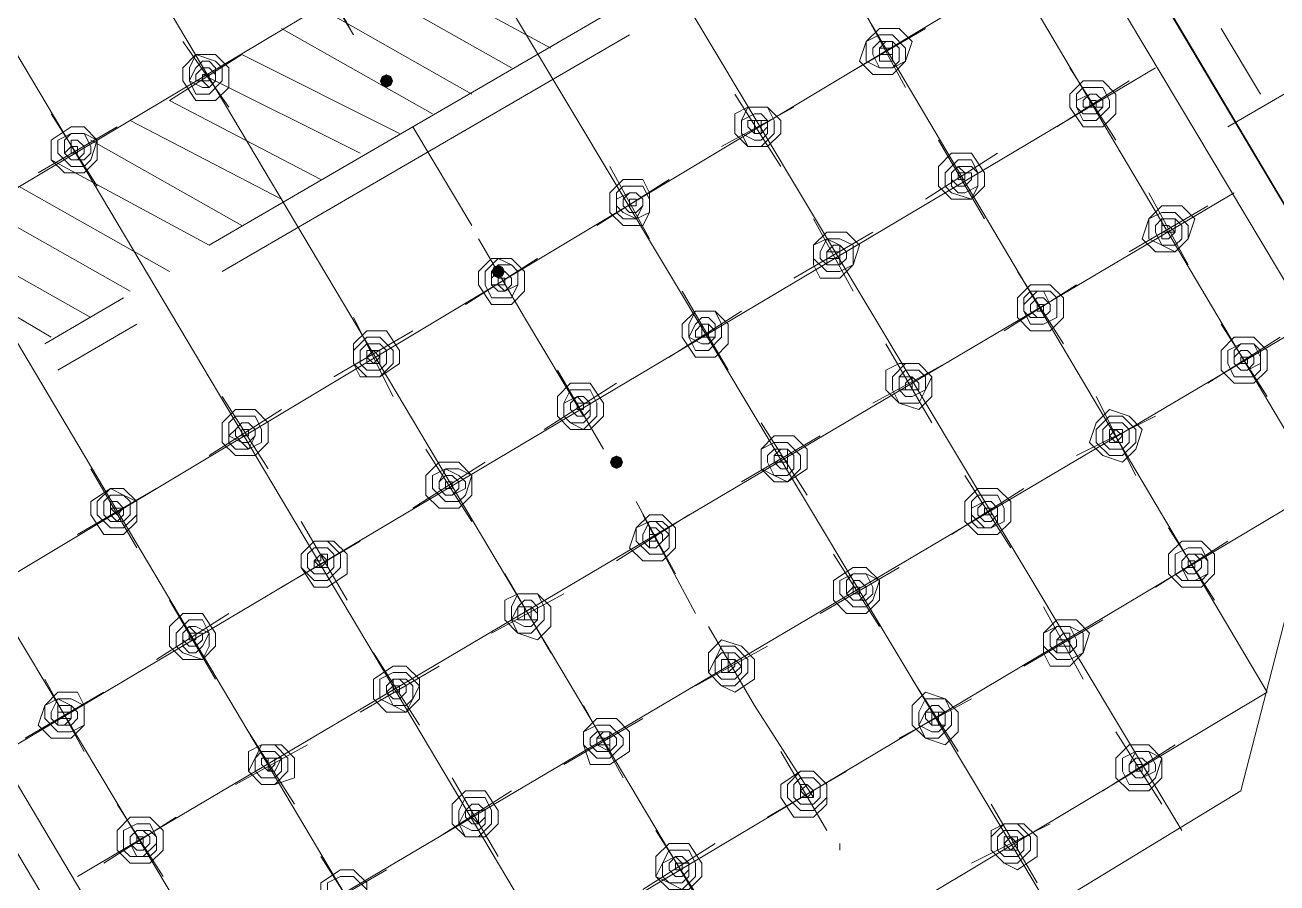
# Model space of a CAD drawing. Header units: millimetres. Extents: x 6 to 291, y 4 to 206.
# Drawn here: x 122.68 to 130.75, y 57.15 to 62.67 of the extents above; entities that cross this region are included whole.
import ezdxf

# ---------------------------------------------------------------- set-up
doc = ezdxf.new("R2010")
doc.units = ezdxf.units.MM
doc.layers.add('C00-00-00', color=7, linetype='Continuous')

msp = doc.modelspace()

# ---------------------------------------------------------------- hatches: boundary and pattern name
at = {"layer": 'C00-00-00'}
h = msp.add_hatch(color=256, dxfattribs=at)
h.dxf.hatch_style = 2
h.paths.add_polyline_path([(125.010336, 62.357005), (124.980438, 62.34457), (124.968003, 62.314672), (124.980438, 62.284774), (125.010336, 62.272338), (125.040234, 62.284774), (125.05267, 62.314672), (125.040234, 62.34457)])
h = msp.add_hatch(color=256, dxfattribs=at)
h.dxf.hatch_style = 2
h.paths.add_polyline_path([(125.730003, 61.129334), (125.700105, 61.116899), (125.68767, 61.087001), (125.700105, 61.057103), (125.730003, 61.044668), (125.759901, 61.057103), (125.772337, 61.087001), (125.759901, 61.116899)])
h = msp.add_hatch(color=256, dxfattribs=at)
h.dxf.hatch_style = 2
h.paths.add_polyline_path([(126.491997, 59.901664), (126.462099, 59.889228), (126.449663, 59.859331), (126.462099, 59.829433), (126.491997, 59.816997), (126.521894, 59.829433), (126.53433, 59.859331), (126.521894, 59.889228)])

# ---------------------------------------------------------------- linework, layer by layer
at = {"layer": 'C00-00-00', "lineweight": 5}
for points in [[(132.206998, 59.139672), (126.111004, 69.384331)], [(132.206998, 59.139672), (126.15333, 69.342004)], [(131.190999, 60.367342), (126.661334, 67.944997)], [(124.333003, 54.482995), (118.237001, 64.72767)], [(123.740331, 55.922329), (119.210666, 63.542342)], [(124.798665, 62.611004), (124.417664, 63.24601)], [(124.798665, 62.611004), (124.544667, 63.076673)], [(125.052671, 63.076673), (126.06867, 62.526335)], [(124.840999, 62.949662), (125.814664, 62.39934)], [(126.491997, 62.780341), (123.867334, 61.256338)], [(124.587001, 62.780341), (125.560666, 62.230003)], [(128.354665, 62.272329), (128.100668, 62.737999)], [(126.576665, 62.611004), (123.952003, 61.087001)], [(124.333003, 62.65333), (125.306668, 62.103008)], [(127.973665, 62.356998), (128.481668, 62.65333)], [(130.386663, 62.65333), (130.640669, 62.230003)], [(123.994337, 62.145334), (123.697997, 62.568661)], [(123.613337, 62.187677), (124.078998, 62.484009)], [(124.078998, 62.484009), (125.094997, 61.975997)], [(131.233333, 62.484009), (130.428998, 62.01834)], [(123.825, 62.356998), (124.840999, 61.849002)], [(129.709331, 61.933671), (129.412999, 62.39934)], [(129.32833, 62.01834), (129.793999, 62.314672)], [(123.613337, 62.187677), (124.587001, 61.679665)], [(127.55033, 61.764334), (127.253998, 62.230003)], [(123.147667, 61.637339), (122.851335, 62.103008)], [(127.169337, 61.891329), (127.634998, 62.145334)], [(122.766667, 61.722008), (123.27467, 62.01834)], [(123.359331, 62.060666), (124.333003, 61.55267)], [(125.560666, 61.383333), (125.179665, 62.01834)], [(123.105333, 61.933671), (124.078998, 61.383333)], [(128.862669, 61.425675), (128.566337, 61.933671)], [(122.851335, 61.806676), (123.867334, 61.256338)], [(128.481668, 61.55267), (128.947329, 61.849002)], [(126.703668, 61.298665), (126.44967, 61.764334)], [(122.639664, 61.637339), (123.613337, 61.087001)], [(126.365002, 61.383333), (126.830663, 61.679665)], [(130.175, 61.129343), (129.921002, 61.594997)], [(122.385666, 61.510328), (123.359331, 60.960006)], [(129.793999, 61.213996), (130.302003, 61.510328)], [(128.015999, 60.960006), (127.762001, 61.425675)], [(122.131668, 61.341007), (123.105333, 60.790669)], [(125.899332, 60.790669), (125.603, 61.298665)], [(127.634998, 61.044675), (128.143002, 61.341007)], [(121.919997, 61.213996), (122.851335, 60.663674)], [(125.518332, 60.875338), (125.984001, 61.17167)], [(129.370664, 60.621332), (129.074332, 61.087001)], [(128.989664, 60.706001), (129.455333, 61.002333)], [(123.316997, 60.917664), (122.809001, 60.621332)], [(127.211663, 60.451995), (126.915331, 60.960006)], [(126.830663, 60.536663), (127.296332, 60.832995)], [(123.401665, 60.748343), (122.89367, 60.451995)], [(125.052671, 60.282674), (124.798665, 60.790669)], [(126.280333, 60.155663), (125.899332, 60.790669)], [(130.683003, 60.282674), (130.386663, 60.748343)], [(124.67167, 60.409669), (125.179665, 60.706001)], [(130.302003, 60.367342), (130.767664, 60.663674)], [(128.524003, 60.113336), (128.227671, 60.621332)], [(128.143002, 60.240331), (128.608663, 60.494337)], [(126.407336, 59.943999), (126.111004, 60.451995)], [(126.026335, 60.07101), (126.491997, 60.367342)], [(131.190999, 60.367342), (130.513666, 57.742664)], [(124.248335, 59.817004), (123.952003, 60.282674)], [(129.836334, 59.774662), (129.582336, 60.282674)], [(123.867334, 59.901673), (124.333003, 60.198005)], [(127.719667, 59.647667), (127.423335, 60.113336)], [(129.455333, 59.901673), (129.963337, 60.155663)], [(127.296332, 59.732336), (127.804336, 60.028668)], [(125.560666, 59.47833), (125.264334, 59.943999)], [(125.179665, 59.562999), (125.645335, 59.859331)], [(123.401665, 59.309009), (123.105333, 59.817004)], [(129.031998, 59.309009), (128.735666, 59.774662)], [(123.020664, 59.393661), (123.528668, 59.69001)], [(128.650997, 59.393661), (129.116667, 59.69001)], [(126.872997, 59.139672), (126.618999, 59.605341)], [(126.491997, 59.22434), (126.957666, 59.520672)], [(127, 58.885666), (126.661334, 59.520672)], [(124.75633, 58.970334), (124.459998, 59.47833)], [(130.344337, 58.970334), (130.047997, 59.436004)], [(124.333003, 59.055003), (124.840999, 59.351335)], [(129.963337, 59.055003), (130.428998, 59.351335)], [(128.185336, 58.800997), (127.888996, 59.266666)], [(126.06867, 58.631676), (125.772329, 59.139672)], [(127.804336, 58.885666), (128.312331, 59.181998)], [(123.909669, 58.462339), (123.613337, 58.970334)], [(125.687669, 58.758671), (126.15333, 59.012677)], [(123.528668, 58.589334), (123.994337, 58.885666)], [(129.497667, 58.462339), (129.24367, 58.928008)], [(127.381001, 58.293002), (127.084669, 58.800997)], [(129.116667, 58.547008), (129.62467, 58.84334)], [(125.222, 58.166007), (124.925668, 58.631676)], [(127, 58.419997), (127.465669, 58.674002)], [(127.211663, 58.589334), (127.211663, 58.631676)], [(124.840999, 58.250675), (125.349003, 58.547008)], [(123.062999, 57.99667), (122.809001, 58.462339)], [(128.693332, 57.99667), (128.397, 58.462339)], [(122.681998, 58.081338), (123.190002, 58.37767)], [(128.312331, 58.081338), (128.778, 58.335328)], [(126.534331, 57.827333), (126.280333, 58.293002)], [(127.762001, 57.700338), (127.381001, 58.293002)], [(126.15333, 57.912001), (126.661334, 58.208333)], [(124.417664, 57.657995), (124.121332, 58.123665)], [(130.005663, 57.657995), (129.709331, 58.123665)], [(124.036663, 57.785006), (124.502333, 58.038996)], [(127.84667, 57.488674), (127.55033, 57.99667)], [(129.62467, 57.742664), (130.090331, 58.038996)], [(125.730003, 57.319337), (125.433663, 57.827333)], [(127.465669, 57.573343), (127.973665, 57.869675)], [(125.349003, 57.446332), (125.814664, 57.742664)], [(126.407336, 55.244997), (130.513666, 57.742664)], [(123.571002, 57.192342), (123.27467, 57.657995)], [(129.201335, 57.15), (128.905003, 57.657995)], [(123.190002, 57.276995), (123.655663, 57.573343)], [(128.778, 57.276995), (129.286004, 57.531001)], [(127.042334, 57.023005), (126.746002, 57.488674)], [(126.661334, 57.107674), (127.127003, 57.404006)], [(127.93133, 57.361663), (127.93133, 57.404006)], [(124.883333, 56.853668), (124.587001, 57.319337)], [(124.502333, 56.938336), (125.010336, 57.234669)]]:
    msp.add_lwpolyline(points, dxfattribs=at)
at = {"layer": 'C00-00-00', "lineweight": 15}
for points in [[(130.683003, 58.37767), (124.713996, 68.453008)], [(130.132666, 57.488674), (123.613337, 68.36834)], [(131.02167, 59.69001), (126.026335, 68.114334)], [(129.286004, 56.980663), (122.766667, 67.860328)], [(127.634998, 56.006998), (121.158003, 66.886663)], [(126.788337, 55.499002), (120.311334, 66.378668)], [(125.730003, 55.414334), (119.71867, 65.531998)], [(120.946332, 60.621332), (128.397, 65.066329)], [(124.417664, 55.753008), (119.380003, 64.177333)], [(122.047, 58.800997), (129.455333, 63.24601)], [(122.555003, 57.99667), (129.963337, 62.39934)], [(123.020664, 57.192342), (130.471332, 61.594997)], [(123.486334, 56.345672), (130.937001, 60.748343)], [(124.417664, 55.753008), (131.02167, 59.69001)], [(125.730003, 55.414334), (130.683003, 58.37767)]]:
    msp.add_lwpolyline(points, dxfattribs=at)
at = {"layer": 'C00-00-00', "lineweight": 5}
for points in [[(128.312331, 62.65333), (128.185331, 62.65333), (128.100664, 62.568663), (128.058331, 62.441663), (128.142998, 62.356997), (128.269998, 62.356997), (128.354664, 62.441663), (128.396998, 62.568663)], [(128.269997, 62.611004), (128.18533, 62.611004), (128.100663, 62.56867), (128.100663, 62.44167), (128.18533, 62.399337), (128.269997, 62.399337), (128.354663, 62.44167), (128.354663, 62.526337)], [(128.269997, 62.568661), (128.18533, 62.568661), (128.142997, 62.526328), (128.142997, 62.483995), (128.18533, 62.399328), (128.269997, 62.399328), (128.31233, 62.441661), (128.31233, 62.526328)], [(128.269997, 62.568661), (128.227663, 62.568661), (128.18533, 62.526328), (128.18533, 62.483995), (128.18533, 62.441661), (128.269997, 62.441661), (128.269997, 62.483995), (128.269997, 62.526328)], [(128.227671, 62.526335), (128.185337, 62.526335), (128.185337, 62.484002), (128.227671, 62.484002), (128.270004, 62.484002), (128.270004, 62.526335)], [(123.909669, 62.484009), (123.782669, 62.484009), (123.698002, 62.399342), (123.698002, 62.314675), (123.782669, 62.187675), (123.909669, 62.187675), (123.994335, 62.272342), (123.994335, 62.399342)], [(123.867334, 62.441666), (123.825001, 62.441666), (123.782668, 62.399333), (123.740334, 62.314666), (123.825001, 62.272333), (123.867334, 62.272333), (123.909668, 62.314666), (123.909668, 62.399333)], [(123.909669, 62.441666), (123.782669, 62.484), (123.740335, 62.399333), (123.740335, 62.314666), (123.782669, 62.23), (123.867335, 62.23), (123.952002, 62.314666), (123.952002, 62.399333)], [(123.867334, 62.39934), (123.825001, 62.39934), (123.782668, 62.357007), (123.782668, 62.314674), (123.825001, 62.314674), (123.867334, 62.27234), (123.909668, 62.314674), (123.909668, 62.357007)], [(123.867334, 62.356998), (123.825, 62.356998), (123.825, 62.314672), (123.867334, 62.314672)], [(129.62467, 62.314672), (129.49767, 62.314672), (129.413003, 62.230005), (129.413003, 62.145338), (129.49767, 62.018338), (129.62467, 62.018338), (129.709337, 62.103005), (129.709337, 62.230005)], [(129.62467, 62.272329), (129.49767, 62.272329), (129.455337, 62.229996), (129.455337, 62.145329), (129.49767, 62.060663), (129.582337, 62.060663), (129.667003, 62.145329), (129.667003, 62.187663)], [(129.582336, 62.230003), (129.540003, 62.230003), (129.455336, 62.18767), (129.455336, 62.145336), (129.497669, 62.103003), (129.582336, 62.103003), (129.624669, 62.145336), (129.624669, 62.18767)], [(129.582336, 62.230003), (129.540003, 62.230003), (129.497669, 62.18767), (129.497669, 62.145336), (129.540003, 62.145336), (129.582336, 62.145336), (129.624669, 62.145336), (129.624669, 62.18767)], [(129.582336, 62.187677), (129.540002, 62.187677), (129.540002, 62.145334), (129.582336, 62.145334)], [(127.465669, 62.145334), (127.338669, 62.145334), (127.254003, 62.103001), (127.254003, 61.976001), (127.338669, 61.891334), (127.465669, 61.891334), (127.550336, 61.976001), (127.550336, 62.060668)], [(127.423335, 62.103008), (127.381002, 62.103008), (127.296335, 62.060675), (127.296335, 61.976008), (127.381002, 61.933675), (127.423335, 61.933675), (127.465668, 61.976008), (127.465668, 62.060675)], [(127.465669, 62.145334), (127.338669, 62.145334), (127.296336, 62.060668), (127.296336, 61.976001), (127.338669, 61.891334), (127.423336, 61.891334), (127.508003, 61.976001), (127.508003, 62.060668)], [(123.062999, 62.01834), (122.978332, 62.01834), (122.851332, 61.933673), (122.851332, 61.806673), (122.935999, 61.722006), (123.062999, 61.722006), (123.147665, 61.806673), (123.147665, 61.933673)], [(127.423335, 62.060666), (127.381002, 62.060666), (127.338668, 62.060666), (127.338668, 62.018333), (127.381002, 61.975999), (127.423335, 61.975999), (127.465668, 62.018333), (127.465668, 62.060666)], [(127.423335, 62.060666), (127.381002, 62.060666), (127.381002, 62.018333), (127.381002, 61.975999), (127.423335, 61.975999), (127.423335, 62.018333)], [(123.062999, 61.975997), (122.978332, 61.975997), (122.893665, 61.933664), (122.893665, 61.848997), (122.978332, 61.764331), (123.062999, 61.764331), (123.105332, 61.806664), (123.147665, 61.933664)], [(123.062999, 61.975997), (122.978332, 61.975997), (122.935999, 61.933664), (122.935999, 61.848997), (122.978332, 61.806664), (123.062999, 61.806664), (123.105332, 61.848997), (123.105332, 61.891331)], [(123.020664, 61.933671), (122.978331, 61.933671), (122.978331, 61.891338), (122.935998, 61.849004), (122.978331, 61.806671), (123.020664, 61.806671), (123.062998, 61.849004), (123.062998, 61.891338)], [(123.020664, 61.891329), (122.978331, 61.891329), (122.978331, 61.848995), (123.020664, 61.848995)], [(128.778, 61.849002), (128.651, 61.849002), (128.566334, 61.764336), (128.566334, 61.637336), (128.651, 61.552669), (128.778, 61.552669), (128.862667, 61.637336), (128.862667, 61.722002)], [(128.778, 61.806676), (128.693334, 61.806676), (128.608667, 61.72201), (128.608667, 61.637343), (128.651, 61.59501), (128.778, 61.552676), (128.820334, 61.637343), (128.820334, 61.72201)], [(128.735666, 61.722008), (128.693333, 61.764341), (128.650999, 61.722008), (128.650999, 61.679674), (128.693333, 61.637341), (128.735666, 61.637341), (128.777999, 61.679674), (128.777999, 61.722008)], [(128.778, 61.764334), (128.693334, 61.764334), (128.651, 61.722001), (128.651, 61.637334), (128.693334, 61.595001), (128.735667, 61.595001), (128.820334, 61.637334), (128.820334, 61.722001)], [(128.735666, 61.722008), (128.693333, 61.722008), (128.693333, 61.679674), (128.735666, 61.679674)], [(126.661334, 61.679665), (126.534334, 61.679665), (126.449667, 61.594999), (126.449667, 61.467999), (126.534334, 61.383332), (126.661334, 61.383332), (126.703667, 61.467999), (126.703667, 61.594999)], [(126.661334, 61.637339), (126.534334, 61.637339), (126.492, 61.595006), (126.492, 61.468006), (126.534334, 61.425672), (126.619, 61.425672), (126.703667, 61.468006), (126.703667, 61.552672)], [(126.618999, 61.594997), (126.576666, 61.594997), (126.491999, 61.552663), (126.491999, 61.51033), (126.534333, 61.467997), (126.618999, 61.425663), (126.661333, 61.51033), (126.661333, 61.552663)], [(126.618999, 61.594997), (126.576666, 61.594997), (126.534333, 61.552663), (126.534333, 61.51033), (126.576666, 61.467997), (126.618999, 61.467997), (126.661333, 61.51033), (126.661333, 61.552663)], [(126.618999, 61.55267), (126.576666, 61.55267), (126.576666, 61.510337), (126.618999, 61.510337)], [(130.132666, 61.510328), (130.005666, 61.510328), (129.920999, 61.425661), (129.878666, 61.298661), (129.963332, 61.213995), (130.090332, 61.213995), (130.174999, 61.298661), (130.217332, 61.425661)], [(130.090331, 61.468002), (130.005665, 61.468002), (129.920998, 61.425669), (129.920998, 61.298669), (130.005665, 61.256335), (130.090331, 61.214002), (130.174998, 61.298669), (130.174998, 61.383335)], [(130.090331, 61.425675), (130.005665, 61.425675), (129.963331, 61.383342), (129.963331, 61.341009), (130.005665, 61.256342), (130.090331, 61.256342), (130.132665, 61.298675), (130.132665, 61.383342)], [(130.047997, 61.383333), (130.005663, 61.383333), (130.005663, 61.341007), (130.047997, 61.341007), (130.090331, 61.341007)], [(130.090331, 61.425675), (130.005665, 61.425675), (130.005665, 61.383342), (130.005665, 61.341009), (130.005665, 61.298675), (130.047998, 61.298675), (130.090331, 61.341009), (130.090331, 61.383342)], [(127.93133, 61.298665), (127.846664, 61.298665), (127.761997, 61.256331), (127.761997, 61.171665), (127.846664, 61.086998), (127.93133, 61.086998), (128.015997, 61.129331), (128.015997, 61.256331)], [(127.973665, 61.341007), (127.846665, 61.341007), (127.761998, 61.25634), (127.761998, 61.12934), (127.804331, 61.044674), (127.931331, 61.044674), (128.015998, 61.12934), (128.058331, 61.25634)], [(127.93133, 61.256338), (127.846664, 61.298672), (127.80433, 61.214005), (127.80433, 61.171672), (127.846664, 61.129338), (127.93133, 61.129338), (127.973664, 61.171672), (127.973664, 61.214005)], [(127.888996, 61.213996), (127.846663, 61.213996), (127.846663, 61.171663), (127.888996, 61.171663), (127.931329, 61.171663), (127.931329, 61.213996)], [(127.93133, 61.256338), (127.888997, 61.256338), (127.846664, 61.214005), (127.846664, 61.171672), (127.846664, 61.129338), (127.93133, 61.129338), (127.93133, 61.171672), (127.93133, 61.214005)], [(125.814664, 61.17167), (125.687664, 61.17167), (125.602997, 61.087003), (125.602997, 61.002336), (125.687664, 60.875336), (125.814664, 60.875336), (125.89933, 60.960003), (125.89933, 61.087003)], [(125.814664, 61.129343), (125.729997, 61.171677), (125.64533, 61.08701), (125.64533, 61.002343), (125.687664, 60.917677), (125.814664, 60.917677), (125.856997, 61.002343), (125.856997, 61.08701)], [(125.814664, 61.129343), (125.729997, 61.129343), (125.687664, 61.08701), (125.687664, 61.002343), (125.729997, 60.96001), (125.77233, 60.96001), (125.856997, 61.002343), (125.856997, 61.08701)], [(125.772329, 61.087001), (125.729996, 61.087001), (125.687663, 61.044668), (125.687663, 61.002334), (125.729996, 61.002334), (125.772329, 60.960001), (125.814663, 61.002334), (125.814663, 61.044668)], [(125.772329, 61.044675), (125.730003, 61.044675), (125.730003, 61.002333), (125.772329, 61.002333)], [(129.286004, 61.002333), (129.159004, 61.002333), (129.074337, 60.917666), (129.074337, 60.790666), (129.159004, 60.705999), (129.286004, 60.705999), (129.370671, 60.790666), (129.370671, 60.917666)], [(129.24367, 60.960006), (129.201336, 60.960006), (129.11667, 60.87534), (129.11667, 60.833006), (129.159003, 60.790673), (129.24367, 60.790673), (129.286003, 60.833006), (129.286003, 60.87534)], [(129.286004, 60.960006), (129.159004, 60.960006), (129.116671, 60.917673), (129.116671, 60.833006), (129.159004, 60.74834), (129.243671, 60.74834), (129.328337, 60.790673), (129.328337, 60.917673)], [(129.24367, 60.917664), (129.201336, 60.917664), (129.159003, 60.875331), (129.159003, 60.832997), (129.201336, 60.790664), (129.24367, 60.790664), (129.286003, 60.832997), (129.286003, 60.875331)], [(127.127003, 60.832995), (127.000003, 60.832995), (126.915336, 60.748329), (126.915336, 60.663662), (127.000003, 60.536662), (127.127003, 60.536662), (127.21167, 60.621329), (127.21167, 60.748329)], [(127.127003, 60.832995), (127.000003, 60.832995), (126.95767, 60.748329), (126.95767, 60.663662), (127.000003, 60.578995), (127.08467, 60.578995), (127.169336, 60.663662), (127.169336, 60.748329)], [(129.24367, 60.875338), (129.201336, 60.875338), (129.201336, 60.833004), (129.24367, 60.833004)], [(127.084669, 60.790669), (127.042335, 60.790669), (127.000002, 60.748336), (126.957669, 60.663669), (127.042335, 60.621336), (127.084669, 60.621336), (127.127002, 60.663669), (127.127002, 60.748336)], [(127.084669, 60.748343), (127.042335, 60.748343), (127.000002, 60.70601), (127.000002, 60.663676), (127.042335, 60.663676), (127.084669, 60.663676), (127.127002, 60.663676), (127.127002, 60.70601)], [(127.084669, 60.748343), (127.042335, 60.748343), (127.042335, 60.70601), (127.042335, 60.663676), (127.084669, 60.663676), (127.084669, 60.70601)], [(124.968002, 60.663674), (124.883335, 60.663674), (124.798669, 60.579008), (124.798669, 60.494341), (124.883335, 60.409674), (124.968002, 60.409674), (125.052669, 60.494341), (125.052669, 60.579008)], [(125.010336, 60.706001), (124.883336, 60.706001), (124.79867, 60.621334), (124.79867, 60.494334), (124.841003, 60.409667), (124.968003, 60.409667), (125.095003, 60.494334), (125.095003, 60.579001)], [(130.598335, 60.663674), (130.471335, 60.663674), (130.386668, 60.579008), (130.386668, 60.452008), (130.471335, 60.367341), (130.598335, 60.367341), (130.683002, 60.452008), (130.683002, 60.579008)], [(124.968002, 60.621332), (124.883335, 60.621332), (124.841002, 60.578999), (124.841002, 60.494332), (124.883335, 60.451999), (124.968002, 60.451999), (125.010335, 60.494332), (125.010335, 60.578999)], [(124.925668, 60.579006), (124.883334, 60.536672), (124.925668, 60.494339), (124.968001, 60.536672)], [(124.968002, 60.579006), (124.925669, 60.579006), (124.883335, 60.579006), (124.883335, 60.536672), (124.883335, 60.494339), (124.968002, 60.494339), (124.968002, 60.536672)], [(130.598335, 60.621332), (130.513668, 60.621332), (130.429002, 60.578999), (130.429002, 60.494332), (130.471335, 60.409665), (130.598335, 60.409665), (130.640668, 60.451999), (130.640668, 60.578999)], [(130.556001, 60.579006), (130.513667, 60.579006), (130.471334, 60.536672), (130.471334, 60.494339), (130.513667, 60.452006), (130.556001, 60.452006), (130.598334, 60.494339), (130.598334, 60.536672)], [(130.598335, 60.621332), (130.513668, 60.621332), (130.471335, 60.578999), (130.471335, 60.494332), (130.513668, 60.451999), (130.556002, 60.451999), (130.640668, 60.494332), (130.640668, 60.536665)], [(128.439334, 60.494337), (128.312334, 60.494337), (128.227667, 60.452004), (128.227667, 60.325004), (128.312334, 60.240337), (128.439334, 60.198004), (128.524001, 60.28267), (128.524001, 60.40967)], [(128.439334, 60.494337), (128.354667, 60.494337), (128.270001, 60.40967), (128.270001, 60.325004), (128.312334, 60.240337), (128.439334, 60.240337), (128.481667, 60.325004), (128.524001, 60.40967)], [(130.556001, 60.536663), (130.513667, 60.536663), (130.513667, 60.49433), (130.556001, 60.49433)], [(128.397, 60.409669), (128.354666, 60.409669), (128.312333, 60.409669), (128.312333, 60.325002), (128.354666, 60.325002), (128.397, 60.325002), (128.439333, 60.325002), (128.439333, 60.367335)], [(128.439334, 60.451995), (128.354667, 60.451995), (128.312334, 60.409661), (128.312334, 60.324995), (128.354667, 60.282661), (128.397001, 60.282661), (128.481667, 60.324995), (128.481667, 60.409661)], [(128.397, 60.409669), (128.354665, 60.367342), (128.354665, 60.325), (128.397, 60.325), (128.397, 60.367342)], [(126.322667, 60.367342), (126.195667, 60.367342), (126.111001, 60.282675), (126.111001, 60.155675), (126.195667, 60.071009), (126.322667, 60.071009), (126.407334, 60.155675), (126.407334, 60.240342)], [(126.322667, 60.325), (126.195667, 60.325), (126.153334, 60.240333), (126.153334, 60.155666), (126.195667, 60.113333), (126.280334, 60.071), (126.365001, 60.155666), (126.365001, 60.240333)], [(126.280333, 60.282674), (126.238, 60.282674), (126.153333, 60.24034), (126.153333, 60.155674), (126.195666, 60.11334), (126.280333, 60.11334), (126.322666, 60.155674), (126.322666, 60.24034)], [(126.280333, 60.240331), (126.238, 60.282665), (126.195666, 60.240331), (126.195666, 60.197998), (126.238, 60.155665), (126.280333, 60.155665), (126.322666, 60.197998), (126.322666, 60.240331)], [(124.163666, 60.198005), (124.036666, 60.198005), (123.952, 60.113338), (123.952, 59.986338), (124.036666, 59.901672), (124.163666, 59.901672), (124.248333, 59.986338), (124.248333, 60.113338)], [(126.280333, 60.240331), (126.237999, 60.240331), (126.237999, 60.198005), (126.280333, 60.198005)], [(129.793999, 60.155663), (129.666999, 60.197996), (129.582333, 60.113329), (129.539999, 59.986329), (129.624666, 59.901663), (129.751666, 59.859329), (129.836333, 59.943996), (129.878666, 60.070996)], [(124.121332, 60.113336), (124.078999, 60.113336), (124.036665, 60.071003), (123.994332, 60.02867), (124.078999, 59.986336), (124.121332, 59.944003), (124.163665, 60.02867), (124.163665, 60.071003)], [(124.163666, 60.155663), (124.036666, 60.155663), (123.994333, 60.113329), (123.994333, 59.986329), (124.036666, 59.943996), (124.121333, 59.943996), (124.206, 59.986329), (124.206, 60.070996)], [(124.121332, 60.113336), (124.078999, 60.113336), (124.036665, 60.071003), (124.036665, 60.02867), (124.078999, 59.986336), (124.121332, 59.986336), (124.163665, 60.02867), (124.163665, 60.071003)], [(129.751665, 60.155663), (129.666998, 60.155663), (129.582332, 60.070996), (129.582332, 59.986329), (129.666998, 59.901663), (129.751665, 59.901663), (129.836332, 59.986329), (129.836332, 60.070996)], [(129.751665, 60.113336), (129.666998, 60.113336), (129.624665, 60.071003), (129.624665, 59.986336), (129.666998, 59.944003), (129.751665, 59.944003), (129.793998, 59.986336), (129.793998, 60.071003)], [(124.121332, 60.07101), (124.078999, 60.07101), (124.078999, 60.028677), (124.121332, 60.028677)], [(127.634998, 60.028668), (127.507998, 60.028668), (127.423332, 59.944001), (127.423332, 59.817001), (127.507998, 59.732334), (127.592665, 59.732334), (127.719665, 59.817001), (127.719665, 59.944001)], [(129.709331, 60.07101), (129.666997, 60.028677), (129.709331, 59.986343), (129.751664, 60.028677)], [(129.751665, 60.07101), (129.709332, 60.07101), (129.666998, 60.07101), (129.666998, 59.986343), (129.751665, 59.986343), (129.751665, 60.028677)], [(127.592664, 59.986342), (127.507997, 59.986342), (127.423331, 59.944008), (127.423331, 59.817008), (127.507997, 59.774675), (127.592664, 59.732342), (127.677331, 59.817008), (127.677331, 59.901675)], [(127.592664, 59.943999), (127.507997, 59.943999), (127.465664, 59.901666), (127.465664, 59.859333), (127.507997, 59.774666), (127.592664, 59.774666), (127.634997, 59.816999), (127.634997, 59.901666)], [(127.592664, 59.943999), (127.550331, 59.943999), (127.507997, 59.901666), (127.507997, 59.859333), (127.550331, 59.816999), (127.592664, 59.816999), (127.592664, 59.859333), (127.592664, 59.901666)], [(125.475997, 59.859331), (125.348997, 59.859331), (125.264331, 59.774664), (125.264331, 59.647664), (125.348997, 59.562997), (125.475997, 59.562997), (125.560664, 59.647664), (125.560664, 59.774664)], [(127.55033, 59.901673), (127.508003, 59.901673), (127.508003, 59.859331), (127.55033, 59.859331), (127.592664, 59.859331)], [(125.475997, 59.817004), (125.391331, 59.817004), (125.306664, 59.774671), (125.306664, 59.690004), (125.391331, 59.605338), (125.475997, 59.605338), (125.518331, 59.647671), (125.560664, 59.774671)], [(125.475997, 59.774662), (125.391331, 59.816995), (125.348997, 59.732329), (125.348997, 59.689995), (125.391331, 59.647662), (125.433664, 59.647662), (125.518331, 59.689995), (125.518331, 59.732329)], [(125.433663, 59.774662), (125.39133, 59.774662), (125.348997, 59.732329), (125.348997, 59.689995), (125.39133, 59.647662), (125.433663, 59.647662), (125.475997, 59.689995), (125.475997, 59.732329)], [(123.316997, 59.69001), (123.23233, 59.69001), (123.10533, 59.605343), (123.10533, 59.520676), (123.189997, 59.393676), (123.316997, 59.393676), (123.401663, 59.478343), (123.401663, 59.605343)], [(123.316997, 59.647667), (123.23233, 59.690001), (123.147663, 59.605334), (123.147663, 59.520667), (123.23233, 59.436001), (123.316997, 59.436001), (123.401663, 59.520667), (123.401663, 59.605334)], [(125.433663, 59.732336), (125.391337, 59.732336), (125.391337, 59.69001), (125.433663, 59.69001)], [(128.947329, 59.69001), (128.820329, 59.69001), (128.735663, 59.605343), (128.735663, 59.478343), (128.820329, 59.393676), (128.947329, 59.393676), (129.031996, 59.478343), (129.031996, 59.605343)], [(123.316997, 59.647667), (123.23233, 59.647667), (123.189997, 59.605334), (123.189997, 59.520667), (123.23233, 59.478334), (123.316997, 59.478334), (123.35933, 59.520667), (123.35933, 59.605334)], [(123.27467, 59.605341), (123.232337, 59.605341), (123.232337, 59.563008), (123.232337, 59.520674), (123.27467, 59.478341), (123.317003, 59.520674), (123.317003, 59.563008)], [(128.947329, 59.647667), (128.820329, 59.647667), (128.777996, 59.605334), (128.777996, 59.478334), (128.820329, 59.436001), (128.904996, 59.436001), (128.989663, 59.478334), (128.989663, 59.563001)], [(128.905003, 59.605341), (128.86267, 59.605341), (128.778003, 59.563008), (128.778003, 59.520674), (128.86267, 59.436008), (128.905003, 59.436008), (128.947337, 59.478341), (128.947337, 59.563008)], [(128.905003, 59.605341), (128.86267, 59.605341), (128.820337, 59.563008), (128.820337, 59.520674), (128.86267, 59.478341), (128.905003, 59.478341), (128.947337, 59.520674), (128.947337, 59.563008)], [(123.27467, 59.562999), (123.232337, 59.562999), (123.27467, 59.520665), (123.317003, 59.562999)], [(126.788337, 59.520672), (126.70367, 59.520672), (126.619003, 59.436006), (126.57667, 59.309006), (126.661337, 59.224339), (126.788337, 59.224339), (126.873003, 59.309006), (126.873003, 59.436006)], [(128.905003, 59.562999), (128.86267, 59.562999), (128.86267, 59.520665), (128.905003, 59.520665)], [(126.788337, 59.47833), (126.70367, 59.47833), (126.619003, 59.435997), (126.619003, 59.35133), (126.70367, 59.266663), (126.788337, 59.266663), (126.83067, 59.308997), (126.83067, 59.435997)], [(126.746002, 59.47833), (126.703669, 59.47833), (126.661336, 59.393663), (126.661336, 59.35133), (126.703669, 59.308997), (126.746002, 59.308997), (126.788336, 59.35133), (126.830669, 59.393663)], [(126.746002, 59.436004), (126.703669, 59.436004), (126.703669, 59.39367), (126.703669, 59.351337), (126.703669, 59.309004), (126.746002, 59.309004), (126.788336, 59.351337), (126.788336, 59.39367)], [(126.746002, 59.393661), (126.703669, 59.393661), (126.703669, 59.351328), (126.746002, 59.351328)], [(124.629336, 59.351335), (124.544669, 59.351335), (124.460002, 59.266669), (124.460002, 59.182002), (124.544669, 59.097335), (124.629336, 59.097335), (124.714002, 59.182002), (124.714002, 59.266669)], [(124.67167, 59.351335), (124.54467, 59.351335), (124.460003, 59.266669), (124.460003, 59.182002), (124.54467, 59.055002), (124.629337, 59.055002), (124.756337, 59.139669), (124.756337, 59.266669)], [(124.629336, 59.309009), (124.544669, 59.309009), (124.502336, 59.266675), (124.502336, 59.182009), (124.544669, 59.139675), (124.629336, 59.139675), (124.671669, 59.182009), (124.671669, 59.266675)], [(130.259669, 59.351335), (130.132669, 59.351335), (130.048002, 59.266669), (130.048002, 59.139669), (130.132669, 59.055002), (130.259669, 59.055002), (130.344335, 59.139669), (130.344335, 59.266669)], [(130.259669, 59.309009), (130.175002, 59.309009), (130.090335, 59.266675), (130.090335, 59.139675), (130.132669, 59.097342), (130.259669, 59.097342), (130.302002, 59.139675), (130.302002, 59.224342)], [(124.587001, 59.266666), (124.587001, 59.224333), (124.544668, 59.224333), (124.587001, 59.182), (124.629335, 59.224333)], [(124.629336, 59.266666), (124.587002, 59.266666), (124.544669, 59.224333), (124.544669, 59.182), (124.587002, 59.182), (124.629336, 59.182), (124.629336, 59.224333)], [(130.217334, 59.266666), (130.175001, 59.266666), (130.132668, 59.224333), (130.132668, 59.182), (130.175001, 59.139666), (130.217334, 59.139666), (130.259668, 59.182), (130.259668, 59.224333)], [(130.259669, 59.266666), (130.175002, 59.266666), (130.132669, 59.224333), (130.132669, 59.182), (130.175002, 59.097333), (130.217335, 59.097333), (130.302002, 59.139666), (130.302002, 59.224333)], [(130.217334, 59.22434), (130.175001, 59.22434), (130.175001, 59.182007), (130.217334, 59.182007)], [(128.100668, 59.181998), (128.016001, 59.181998), (127.889001, 59.097331), (127.889001, 58.970331), (127.973668, 58.885665), (128.100668, 58.885665), (128.185334, 58.970331), (128.185334, 59.097331)], [(128.100668, 59.139672), (128.016001, 59.139672), (127.931334, 59.097338), (127.931334, 59.012672), (128.016001, 58.928005), (128.100668, 58.928005), (128.143001, 58.970338), (128.185334, 59.097338)], [(128.100668, 59.139672), (128.016001, 59.139672), (127.973668, 59.097338), (127.973668, 59.012672), (128.016001, 58.970338), (128.100668, 58.970338), (128.143001, 59.012672), (128.143001, 59.055005)], [(128.058333, 59.097329), (128.016, 59.097329), (128.016, 59.054996), (127.973667, 59.012663), (128.016, 58.970329), (128.058333, 58.970329), (128.100667, 59.012663), (128.100667, 59.054996)], [(128.058333, 59.055003), (128.016, 59.055003), (128.016, 59.01267), (128.058333, 59.01267)], [(125.984001, 59.012677), (125.857001, 59.012677), (125.772334, 58.970343), (125.772334, 58.843343), (125.857001, 58.758677), (125.984001, 58.716343), (126.068668, 58.80101), (126.068668, 58.92801)], [(125.941667, 58.970334), (125.899333, 58.970334), (125.857, 58.928001), (125.814667, 58.843334), (125.899333, 58.801001), (125.941667, 58.801001), (125.984, 58.843334), (125.984, 58.928001)], [(125.984001, 59.012677), (125.857001, 59.012677), (125.814668, 58.92801), (125.814668, 58.843343), (125.857001, 58.758677), (125.941668, 58.758677), (126.026334, 58.843343), (126.026334, 58.92801)], [(123.825, 58.885666), (123.698, 58.885666), (123.613333, 58.800999), (123.613333, 58.673999), (123.698, 58.589333), (123.825, 58.589333), (123.909667, 58.673999), (123.909667, 58.758666)], [(125.941667, 58.928008), (125.899333, 58.928008), (125.857, 58.928008), (125.857, 58.843342), (125.899333, 58.843342), (125.941667, 58.843342), (125.984, 58.843342), (125.984, 58.885675)], [(125.941667, 58.928008), (125.899333, 58.928008), (125.899333, 58.885675), (125.899333, 58.843342), (125.941667, 58.843342), (125.941667, 58.885675)], [(123.825, 58.84334), (123.740333, 58.84334), (123.655667, 58.758673), (123.655667, 58.674006), (123.698, 58.631673), (123.825, 58.58934), (123.867333, 58.674006), (123.867333, 58.758673)], [(123.782666, 58.758671), (123.740332, 58.801004), (123.697999, 58.758671), (123.697999, 58.716338), (123.740332, 58.674004), (123.782666, 58.674004), (123.824999, 58.716338), (123.824999, 58.758671)], [(123.782666, 58.800997), (123.740332, 58.800997), (123.697999, 58.758664), (123.697999, 58.673997), (123.740332, 58.631664), (123.782666, 58.631664), (123.824999, 58.673997), (123.867332, 58.758664)], [(129.412999, 58.800997), (129.328332, 58.800997), (129.243665, 58.758664), (129.243665, 58.673997), (129.328332, 58.589331), (129.412999, 58.589331), (129.497665, 58.631664), (129.497665, 58.758664)], [(129.455333, 58.84334), (129.328333, 58.84334), (129.243666, 58.758673), (129.243666, 58.631673), (129.286, 58.547006), (129.413, 58.547006), (129.497666, 58.631673), (129.54, 58.758673)], [(129.412999, 58.800997), (129.328332, 58.800997), (129.285999, 58.758664), (129.285999, 58.673997), (129.328332, 58.631664), (129.412999, 58.631664), (129.455332, 58.673997), (129.455332, 58.716331)], [(123.782666, 58.758671), (123.740331, 58.758671), (123.740331, 58.716329), (123.782666, 58.716329)], [(127.296332, 58.674002), (127.169332, 58.716336), (127.084665, 58.631669), (127.084665, 58.504669), (127.169332, 58.420002), (127.253999, 58.377669), (127.380999, 58.462336), (127.380999, 58.589336)], [(129.370664, 58.716329), (129.32833, 58.716329), (129.32833, 58.674002), (129.412999, 58.674002), (129.412999, 58.716329)], [(129.412999, 58.758671), (129.370665, 58.758671), (129.328332, 58.716338), (129.328332, 58.674004), (129.328332, 58.631671), (129.412999, 58.631671), (129.412999, 58.674004), (129.412999, 58.716338)], [(127.253998, 58.674002), (127.169331, 58.674002), (127.126998, 58.589336), (127.084664, 58.504669), (127.169331, 58.420002), (127.253998, 58.420002), (127.338664, 58.504669), (127.338664, 58.589336)], [(127.253998, 58.631676), (127.169331, 58.631676), (127.126998, 58.589343), (127.126998, 58.504676), (127.169331, 58.462343), (127.253998, 58.462343), (127.296331, 58.504676), (127.296331, 58.589343)], [(127.253998, 58.589334), (127.211664, 58.589334), (127.169331, 58.589334), (127.169331, 58.504667), (127.211664, 58.504667), (127.253998, 58.504667), (127.296331, 58.547001)], [(127.253998, 58.589334), (127.211663, 58.589334), (127.211663, 58.547008), (127.211663, 58.504665), (127.253998, 58.547008)], [(125.137331, 58.547008), (125.052664, 58.547008), (124.925664, 58.462341), (124.925664, 58.335341), (125.010331, 58.250674), (125.137331, 58.250674), (125.221998, 58.335341), (125.221998, 58.462341)], [(125.137331, 58.504665), (125.052664, 58.504665), (124.967998, 58.462332), (124.967998, 58.335332), (125.052664, 58.292999), (125.137331, 58.250665), (125.179664, 58.335332), (125.221998, 58.419999)], [(125.094997, 58.462339), (125.052663, 58.462339), (125.052663, 58.420006), (125.01033, 58.377672), (125.052663, 58.335339), (125.094997, 58.335339), (125.13733, 58.377672), (125.13733, 58.420006)], [(125.137331, 58.462339), (125.052664, 58.462339), (125.010331, 58.420006), (125.010331, 58.377672), (125.052664, 58.293006), (125.137331, 58.293006), (125.179664, 58.335339), (125.179664, 58.420006)], [(125.094997, 58.419997), (125.052671, 58.419997), (125.052671, 58.37767), (125.094997, 58.37767)], [(123.020664, 58.37767), (122.893664, 58.37767), (122.808998, 58.293004), (122.766664, 58.166004), (122.851331, 58.081337), (122.978331, 58.081337), (123.062998, 58.166004), (123.062998, 58.293004)], [(122.97833, 58.335328), (122.893663, 58.335328), (122.808997, 58.292995), (122.808997, 58.208328), (122.893663, 58.123661), (122.97833, 58.123661), (123.062997, 58.165995), (123.062997, 58.292995)], [(122.97833, 58.293002), (122.893663, 58.335335), (122.85133, 58.250669), (122.85133, 58.208335), (122.893663, 58.166002), (122.97833, 58.166002), (123.020663, 58.208335), (123.020663, 58.250669)], [(128.608663, 58.335328), (128.481663, 58.377661), (128.396997, 58.292995), (128.396997, 58.165995), (128.481663, 58.081328), (128.608663, 58.038995), (128.69333, 58.123661), (128.69333, 58.250661)], [(128.608663, 58.335328), (128.481663, 58.335328), (128.43933, 58.250661), (128.43933, 58.165995), (128.481663, 58.081328), (128.56633, 58.081328), (128.650997, 58.165995), (128.650997, 58.250661)], [(122.97833, 58.293002), (122.893663, 58.293002), (122.893663, 58.250669), (122.893663, 58.208335), (122.893663, 58.166002), (122.935997, 58.166002), (122.97833, 58.208335), (122.97833, 58.250669)], [(122.936004, 58.250675), (122.893671, 58.250675), (122.893671, 58.208342), (122.936004, 58.208342), (122.978337, 58.208342), (122.978337, 58.250675)], [(128.566337, 58.293002), (128.524003, 58.293002), (128.48167, 58.250669), (128.439337, 58.166002), (128.524003, 58.123669), (128.566337, 58.123669), (128.60867, 58.166002), (128.60867, 58.250669)], [(128.566337, 58.250675), (128.524003, 58.250675), (128.48167, 58.250675), (128.48167, 58.208342), (128.524003, 58.166009), (128.566337, 58.166009), (128.60867, 58.166009), (128.60867, 58.250675)], [(128.566337, 58.250675), (128.524003, 58.250675), (128.524003, 58.208342), (128.524003, 58.166009), (128.566337, 58.166009), (128.566337, 58.208342)], [(126.491997, 58.208333), (126.364997, 58.208333), (126.28033, 58.123666), (126.28033, 58.039), (126.322663, 57.912), (126.449663, 57.912), (126.576663, 57.996666), (126.576663, 58.123666)], [(126.44967, 58.166007), (126.365003, 58.166007), (126.280337, 58.123674), (126.280337, 58.039007), (126.365003, 57.95434), (126.44967, 57.95434), (126.534337, 58.039007), (126.534337, 58.08134)], [(126.44967, 58.123665), (126.365003, 58.123665), (126.32267, 58.081331), (126.32267, 58.038998), (126.365003, 57.996665), (126.44967, 57.996665), (126.492003, 58.038998), (126.492003, 58.081331)], [(126.44967, 58.123665), (126.407337, 58.123665), (126.365003, 58.081331), (126.365003, 58.038998), (126.44967, 57.996665), (126.44967, 58.038998), (126.44967, 58.081331)], [(126.407336, 58.081338), (126.365003, 58.081338), (126.365003, 58.039005), (126.407336, 58.039005), (126.449669, 58.039005), (126.449669, 58.081338)], [(124.290669, 58.038996), (124.206003, 58.038996), (124.163669, 57.954329), (124.121336, 57.869663), (124.206003, 57.784996), (124.290669, 57.784996), (124.375336, 57.869663), (124.375336, 57.954329)], [(124.333003, 58.038996), (124.206003, 58.038996), (124.121337, 57.996663), (124.121337, 57.869663), (124.206003, 57.784996), (124.29067, 57.784996), (124.41767, 57.827329), (124.41767, 57.954329)], [(124.290669, 57.99667), (124.206003, 57.99667), (124.163669, 57.954336), (124.163669, 57.86967), (124.206003, 57.827336), (124.290669, 57.827336), (124.333003, 57.86967), (124.333003, 57.954336)], [(129.921002, 58.038996), (129.794002, 58.038996), (129.709336, 57.954329), (129.709336, 57.827329), (129.794002, 57.742663), (129.921002, 57.742663), (130.005669, 57.827329), (130.005669, 57.954329)], [(129.921002, 57.99667), (129.836336, 57.99667), (129.751669, 57.954336), (129.751669, 57.86967), (129.794002, 57.785003), (129.921002, 57.785003), (129.963336, 57.827336), (130.005669, 57.954336)], [(129.921002, 57.99667), (129.836336, 57.99667), (129.794002, 57.912003), (129.794002, 57.86967), (129.836336, 57.827336), (129.878669, 57.827336), (129.963336, 57.86967), (129.963336, 57.912003)], [(124.290669, 57.954343), (124.248336, 57.954343), (124.206003, 57.954343), (124.206003, 57.91201), (124.248336, 57.869677), (124.290669, 57.869677), (124.333003, 57.954343)], [(124.290669, 57.954343), (124.248335, 57.954343), (124.248335, 57.912001), (124.248335, 57.869675), (124.290669, 57.912001)], [(129.878668, 57.954343), (129.836335, 57.954343), (129.794001, 57.91201), (129.794001, 57.869677), (129.836335, 57.827343), (129.878668, 57.827343), (129.921001, 57.869677), (129.921001, 57.91201)], [(129.878668, 57.912001), (129.836334, 57.912001), (129.836334, 57.869675), (129.878668, 57.869675)], [(127.762001, 57.869675), (127.677335, 57.869675), (127.550335, 57.785008), (127.550335, 57.700342), (127.635001, 57.573342), (127.762001, 57.573342), (127.846668, 57.658008), (127.846668, 57.785008)], [(127.762001, 57.869675), (127.677335, 57.869675), (127.592668, 57.785008), (127.592668, 57.700342), (127.677335, 57.615675), (127.762001, 57.615675), (127.846668, 57.700342), (127.846668, 57.785008)], [(127.762001, 57.827333), (127.677335, 57.827333), (127.635001, 57.784999), (127.635001, 57.700333), (127.677335, 57.657999), (127.762001, 57.657999), (127.804335, 57.700333), (127.804335, 57.784999)], [(125.645335, 57.742664), (125.518335, 57.742664), (125.433668, 57.657997), (125.433668, 57.530997), (125.518335, 57.446331), (125.645335, 57.446331), (125.730001, 57.530997), (125.730001, 57.615664)], [(127.719667, 57.785006), (127.677334, 57.742673), (127.719667, 57.70034), (127.762, 57.742673)], [(127.719667, 57.785006), (127.677334, 57.785006), (127.677334, 57.742673), (127.677334, 57.70034), (127.719667, 57.70034), (127.762, 57.70034), (127.762, 57.742673)], [(125.645335, 57.700338), (125.518335, 57.700338), (125.476001, 57.615671), (125.476001, 57.531004), (125.518335, 57.446338), (125.603001, 57.446338), (125.687668, 57.531004), (125.687668, 57.615671)], [(125.603, 57.657995), (125.560667, 57.657995), (125.518334, 57.615662), (125.476, 57.530995), (125.560667, 57.488662), (125.603, 57.488662), (125.645334, 57.530995), (125.645334, 57.615662)], [(125.603, 57.615669), (125.560667, 57.615669), (125.518334, 57.615669), (125.518334, 57.573336), (125.560667, 57.531002), (125.603, 57.531002), (125.645334, 57.573336), (125.645334, 57.615669)], [(125.603, 57.615669), (125.560667, 57.615669), (125.560667, 57.573336), (125.603, 57.531002), (125.603, 57.573336)], [(123.486334, 57.573343), (123.359334, 57.573343), (123.274667, 57.488676), (123.274667, 57.361676), (123.359334, 57.27701), (123.486334, 57.27701), (123.571, 57.361676), (123.571, 57.488676)], [(123.486334, 57.531001), (123.401667, 57.531001), (123.317, 57.488667), (123.317, 57.361667), (123.359334, 57.319334), (123.486334, 57.319334), (123.528667, 57.361667), (123.528667, 57.446334)], [(129.074332, 57.531001), (128.989666, 57.531001), (128.904999, 57.446334), (128.904999, 57.361667), (128.989666, 57.277001), (129.074332, 57.277001), (129.158999, 57.361667), (129.158999, 57.446334)], [(129.116667, 57.531001), (128.989667, 57.531001), (128.905, 57.488667), (128.905, 57.361667), (128.989667, 57.277001), (129.074333, 57.234667), (129.201333, 57.319334), (129.201333, 57.446334)], [(123.443999, 57.488674), (123.401666, 57.488674), (123.359333, 57.446341), (123.359333, 57.404008), (123.401666, 57.361674), (123.443999, 57.361674), (123.486333, 57.404008), (123.486333, 57.446341)], [(123.486334, 57.488674), (123.401667, 57.488674), (123.359334, 57.446341), (123.359334, 57.404008), (123.401667, 57.319341), (123.444, 57.319341), (123.528667, 57.404008), (123.528667, 57.446341)], [(123.443999, 57.446332), (123.401666, 57.446332), (123.401666, 57.403999), (123.443999, 57.403999)], [(129.074332, 57.488674), (128.989666, 57.488674), (128.947332, 57.446341), (128.947332, 57.361674), (128.989666, 57.319341), (129.074332, 57.319341), (129.116666, 57.361674), (129.116666, 57.446341)], [(129.031998, 57.446332), (128.989665, 57.403999), (129.031998, 57.361665), (129.074331, 57.403999)], [(129.074332, 57.446332), (129.031999, 57.446332), (128.989666, 57.446332), (128.989666, 57.361665), (129.031999, 57.361665), (129.074332, 57.361665), (129.074332, 57.403999)], [(126.957666, 57.404006), (126.830666, 57.404006), (126.745999, 57.319339), (126.745999, 57.192339), (126.830666, 57.107672), (126.957666, 57.107672), (127.042332, 57.192339), (127.042332, 57.277006)], [(126.957666, 57.361663), (126.830666, 57.361663), (126.788332, 57.276997), (126.745999, 57.19233), (126.830666, 57.149997), (126.915332, 57.107663), (126.999999, 57.19233), (126.999999, 57.276997)], [(126.915331, 57.319337), (126.872998, 57.319337), (126.788331, 57.277004), (126.788331, 57.192337), (126.830665, 57.150004), (126.915331, 57.150004), (126.957665, 57.192337), (126.957665, 57.277004)], [(126.915331, 57.276995), (126.872998, 57.319328), (126.830665, 57.276995), (126.830665, 57.234661), (126.872998, 57.192328), (126.915331, 57.192328), (126.957665, 57.234661), (126.957665, 57.276995)], [(126.915331, 57.276995), (126.872997, 57.276995), (126.872997, 57.234669), (126.915331, 57.234669)], [(124.798665, 57.234669), (124.713998, 57.234669), (124.586998, 57.150002), (124.586998, 57.023002), (124.671665, 56.938335), (124.798665, 56.938335), (124.883331, 57.023002), (124.883331, 57.150002)], [(124.798665, 57.192342), (124.713998, 57.192342), (124.629331, 57.150009), (124.629331, 57.023009), (124.713998, 56.980675), (124.798665, 56.980675), (124.883331, 57.023009), (124.883331, 57.107675)]]:
    msp.add_lwpolyline(points, close=True, dxfattribs=at)

doc.saveas('drawing.dxf')
